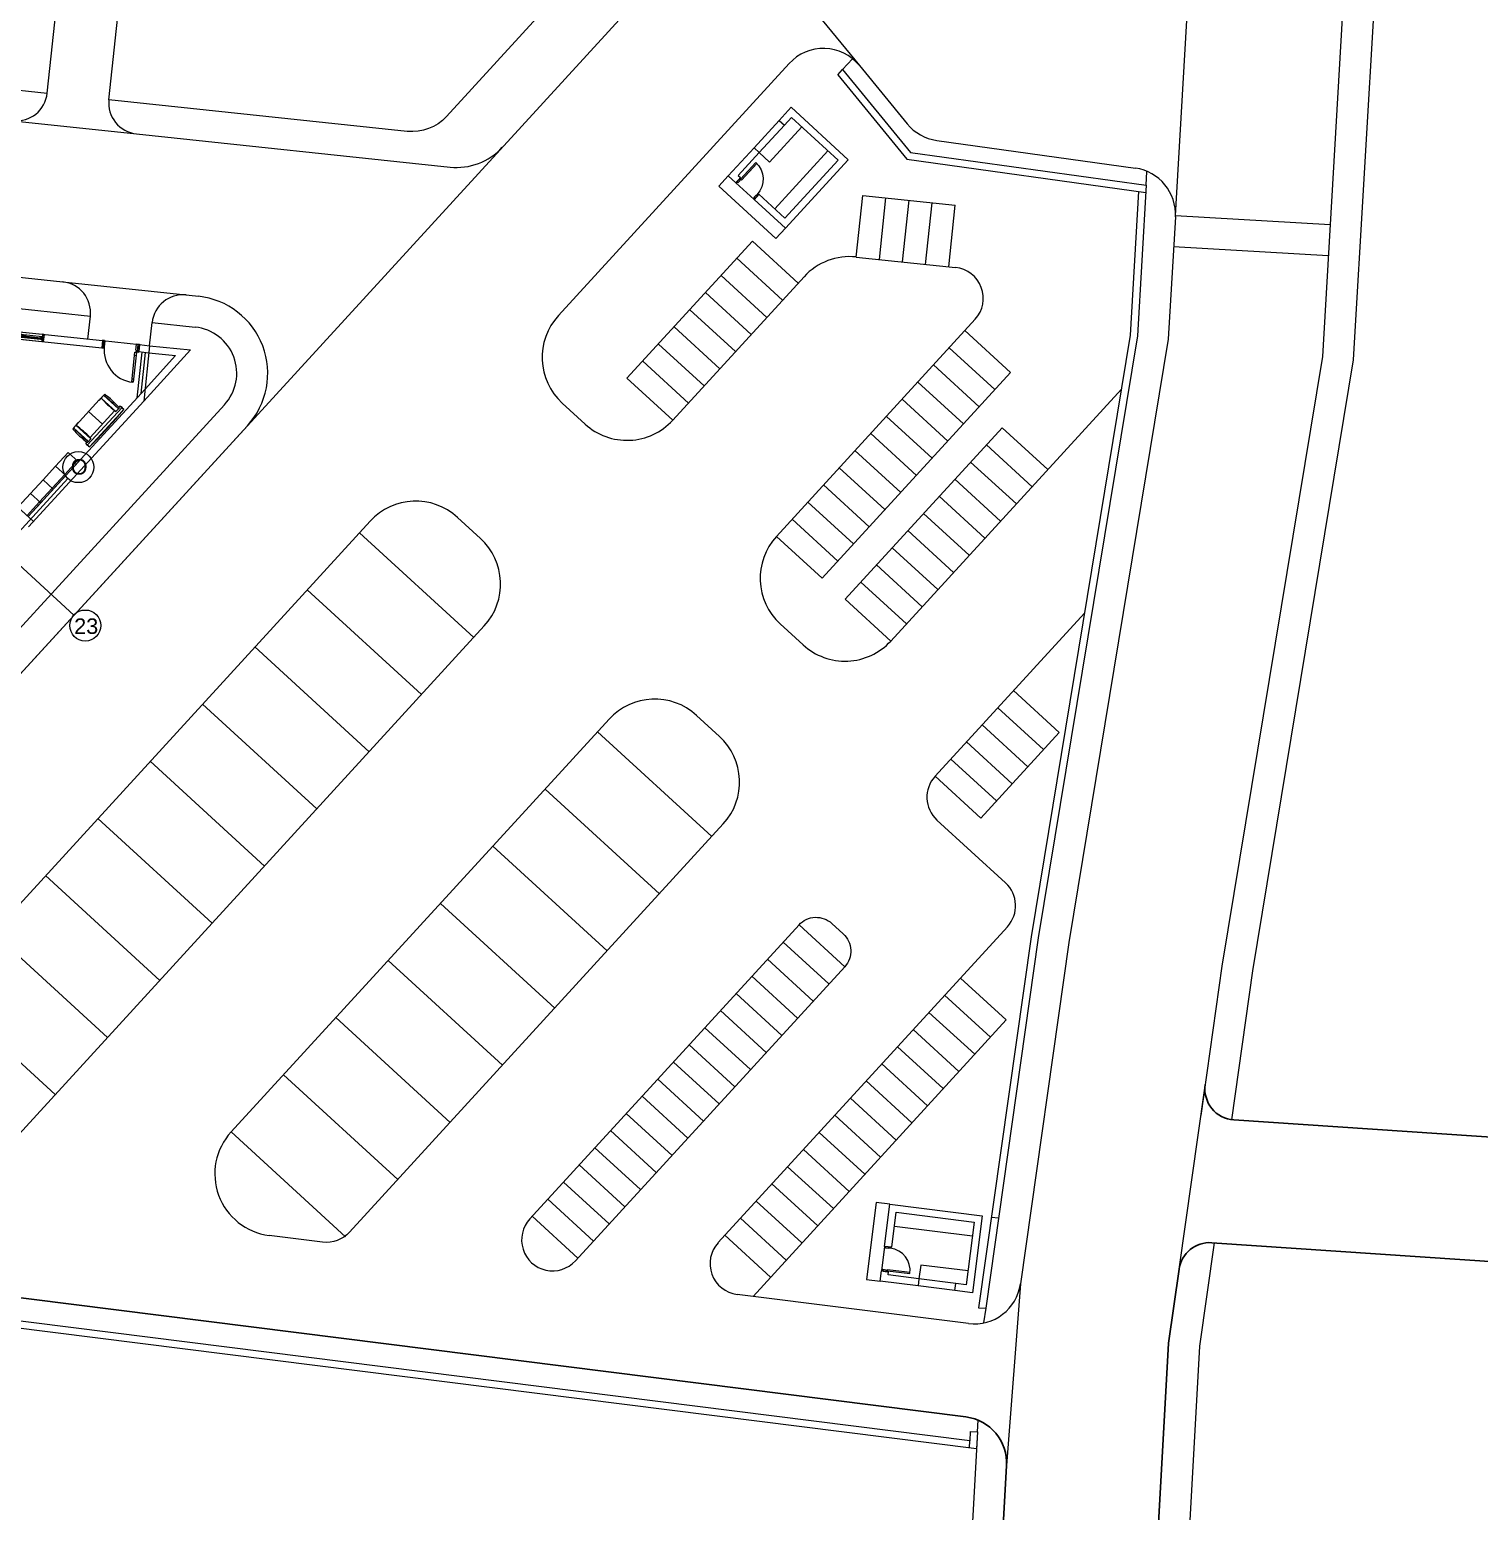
# Model space of a CAD drawing. Header units: metres. Extents: x 750 to 3116, y -341 to 1465.
# Drawn here: x 1662.97 to 1709.76, y 698.42 to 746.22 of the extents above; entities that cross this region are included whole.
import ezdxf

# ---------------------------------------------------------------- set-up
doc = ezdxf.new("R2010")
doc.units = ezdxf.units.M
doc.linetypes.add('HIDDEN', pattern=[0.375, 0.25, -0.125])
for name, color, linetype, lineweight in [('Bathroom Door', 252, 'Continuous', 5), ('Centre Line', 7, 'Continuous', 13), ('Cycle road', 254, 'Continuous', 20), ('Door', 253, 'Continuous', 5), ('Footpath', 32, 'Continuous', 18), ('Furniture', 44, 'Continuous', 5), ('Glass', 254, 'Continuous', 0), ('Hidden line', 251, 'Continuous', 5), ('Levels', 252, 'Continuous', 5), ('Main Road', 8, 'Continuous', 25), ('Parking', 161, 'Continuous', 15), ('Vehicular Road', 253, 'Continuous', 20), ('Wall ext', 20, 'Continuous', 18), ('WINDOW', 33, 'Continuous', 5)]:
    doc.layers.add(name, color=color, linetype=linetype, lineweight=lineweight)
doc.layers.add('Text', color=7, linetype='Continuous')
doc.styles.get("Standard").update_dxf_attribs({"font": 'arial.ttf'})

# ---------------------------------------------------------------- blocks, each defined once
blk = doc.blocks.new('Door1')
at = {"layer": 'Bathroom Door'}
for p, q in [((1900.586, 444.886), (1899.856, 444.886)), ((1900.586, 444.846), (1899.857, 444.846))]:
    blk.add_line(p, q, dxfattribs=at)
for points in [[(1900.736, 444.921), (1900.586, 444.921), (1900.586, 444.886), (1900.636, 444.886), (1900.636, 444.871), (1900.736, 444.871), (1900.736, 444.921)], [(1900.586, 444.886), (1900.586, 444.846)], [(1900.736, 444.121), (1900.586, 444.121), (1900.586, 444.156), (1900.636, 444.156), (1900.636, 444.171), (1900.736, 444.171), (1900.736, 444.121)]]:
    blk.add_lwpolyline(points, dxfattribs=at)
blk.add_arc((1900.586, 444.886), 0.73, 180, 270, dxfattribs=at)
blk = doc.blocks.new('WINODO1')
at = {"layer": 'WINDOW', "linetype": 'Continuous'}
for p, q in [((2471212540, 936769700), (2471212491, 936769700)), ((2471212491, 936769700), (2471212491, 936769470)), ((2471212540, 936769470), (2471212491, 936769470)), ((2471212540, 936769700), (2471212540, 936769470)), ((2471213991, 936769700), (2471213943, 936769700)), ((2471213943, 936769700), (2471213943, 936769470)), ((2471213991, 936769470), (2471213943, 936769470)), ((2471213991, 936769700), (2471213991, 936769470))]:
    blk.add_line(p, q, dxfattribs=at)
at = {"layer": 'WINDOW'}
for p, q in [((2471212540, 936769700), (2471213943, 936769700)), ((2471213241, 936769537), (2471212540, 936769537)), ((2471212540, 936769470), (2471213943, 936769470)), ((2471212588, 936769633), (2471213217, 936769633)), ((2471212588, 936769585), (2471213217, 936769585)), ((2471213193, 936769561), (2471213089, 936769561)), ((2471213241, 936769633), (2471213943, 936769633)), ((2471213266, 936769585), (2471213895, 936769585)), ((2471213266, 936769537), (2471213895, 936769537)), ((2471213290, 936769609), (2471213394, 936769609))]:
    blk.add_line(p, q, dxfattribs=at)
at = {"layer": 'WINDOW', "color": 4}
blk.add_line((2471212588, 936769609), (2471213217, 936769609), dxfattribs=at)
at = {"layer": 'WINDOW', "color": 4, "true_color": 0x1fffff}
blk.add_line((2471213266, 936769561), (2471213895, 936769561), dxfattribs=at)
at = {"layer": 'WINDOW'}
for points in [[(2471212540, 936769585), (2471212588, 936769585), (2471212588, 936769633), (2471212540, 936769633)], [(2471213076, 936769561), (2471213089, 936769568), (2471213089, 936769554)], [(2471213217, 936769585), (2471213266, 936769585), (2471213266, 936769633), (2471213217, 936769633)], [(2471213217, 936769537), (2471213266, 936769537), (2471213266, 936769585), (2471213217, 936769585)], [(2471213406, 936769609), (2471213394, 936769616), (2471213394, 936769602)], [(2471213895, 936769537), (2471213943, 936769537), (2471213943, 936769585), (2471213895, 936769585)]]:
    blk.add_lwpolyline(points, close=True, dxfattribs=at)
blk = doc.blocks.new('Office Door')
at = {"layer": 'Door'}
for p, q in [((11493553.249, 4446004.256), (11493553.019, 4446004.256)), ((11493553.019, 4446004.256), (11493553.019, 4446004.227)), ((11493553.06, 4446004.227), (11493553.019, 4446004.227)), ((11493553.048, 4446004.285), (11493553.22, 4446004.285)), ((11493553.06, 4446004.227), (11493553.06, 4446004.216)), ((11493553.06, 4446004.216), (11493553.249, 4446004.216)), ((11493553.249, 4446004.256), (11493553.249, 4446004.216)), ((11493552.021, 4446003.174), (11493552.018, 4446003.191)), ((11493552.018, 4446003.191), (11493552.029, 4446003.191)), ((11493552.997, 4446003.174), (11493552.021, 4446003.174)), ((11493552.029, 4446003.191), (11493552.029, 4446003.224)), ((11493552.029, 4446003.224), (11493552.989, 4446003.224)), ((11493552.127, 4446003.224), (11493552.127, 4446003.174)), ((11493552.891, 4446003.224), (11493552.891, 4446003.174)), ((11493552.989, 4446003.224), (11493552.989, 4446003.191)), ((11493552.989, 4446003.191), (11493553, 4446003.191)), ((11493553, 4446003.191), (11493552.997, 4446003.174)), ((11493553.019, 4446003.182), (11493553.001, 4446003.182)), ((11493553.01, 4446003.191), (11493553.01, 4446003.173)), ((11493553.06, 4446003.189), (11493553.019, 4446003.189)), ((11493553.019, 4446003.16), (11493553.019, 4446003.189)), ((11493553.249, 4446003.16), (11493553.019, 4446003.16)), ((11493553.048, 4446003.131), (11493553.22, 4446003.131)), ((11493553.06, 4446003.189), (11493553.06, 4446003.201)), ((11493553.06, 4446003.201), (11493553.249, 4446003.201)), ((11493553.249, 4446003.16), (11493553.249, 4446003.201))]:
    blk.add_line(p, q, dxfattribs=at)
for points in [[(11493553.013, 4446004.305), (11493553.019, 4446004.305), (11493553.019, 4446004.242), (11493553.013, 4446004.242, -0.414214), (11493553.008, 4446004.248), (11493553.008, 4446004.3, -0.414214)], [(11493553.255, 4446004.305), (11493553.249, 4446004.305), (11493553.249, 4446004.242), (11493553.255, 4446004.242, 0.414214), (11493553.261, 4446004.248), (11493553.261, 4446004.3, 0.414214)], [(11493553.013, 4446003.105), (11493553.019, 4446003.105), (11493553.019, 4446003.175), (11493553.013, 4446003.175, 0.414214), (11493553.008, 4446003.169), (11493553.008, 4446003.111, 0.414214)], [(11493553.255, 4446003.105), (11493553.249, 4446003.105), (11493553.249, 4446003.175), (11493553.255, 4446003.175, -0.414214), (11493553.261, 4446003.169), (11493553.261, 4446003.111, -0.414214)]]:
    blk.add_lwpolyline(points, format="xyb", close=True, dxfattribs=at)
for radius in [0.00692, 0.00462]:
    blk.add_circle((11493553.01, 4446003.182), radius, dxfattribs=at)
at = {"layer": 'Door', "linetype": 'HIDDEN', "ltscale": 10}
blk.add_arc((11493553.062, 4446003.183), 1.044, 90.1312, 179.5493, dxfattribs=at)
blk = doc.blocks.new('Office Sofa')
at = {"layer": 'Furniture'}
for p, q in [((11493553.475, 4446004.623), (11493553.475, 4446004.516)), ((11493553.475, 4446003.44), (11493553.475, 4446004.547)), ((11493553.476, 4446004.744), (11493554.125, 4446004.746)), ((11493553.485, 4446004.626), (11493553.478, 4446004.626)), ((11493554.125, 4446004.626), (11493553.485, 4446004.626)), ((11493554.076, 4446004.621), (11493554.125, 4446004.626)), ((11493554.125, 4446004.626), (11493554.079, 4446004.618)), ((11493554.079, 4446004.618), (11493554.079, 4446003.445)), ((11493554.105, 4446004.846), (11493554.105, 4446004.796)), ((11493554.27, 4446004.846), (11493554.105, 4446004.846)), ((11493554.105, 4446004.796), (11493554.125, 4446004.778)), ((11493554.125, 4446004.778), (11493554.125, 4446004.626)), ((11493554.18, 4446004.846), (11493554.18, 4446003.217)), ((11493554.27, 4446004.846), (11493554.27, 4446003.217)), ((11493554.079, 4446004.033), (11493553.475, 4446004.033)), ((11493553.475, 4446003.44), (11493553.475, 4446003.547)), ((11493553.475, 4446003.44), (11493553.475, 4446003.516)), ((11493553.476, 4446003.319), (11493554.125, 4446003.317)), ((11493553.485, 4446003.437), (11493553.478, 4446003.437)), ((11493554.125, 4446003.437), (11493553.485, 4446003.437)), ((11493554.076, 4446003.442), (11493554.125, 4446003.437)), ((11493554.125, 4446003.437), (11493554.079, 4446003.445)), ((11493554.105, 4446003.267), (11493554.125, 4446003.285)), ((11493554.105, 4446003.217), (11493554.105, 4446003.267)), ((11493554.27, 4446003.217), (11493554.105, 4446003.217)), ((11493554.125, 4446003.285), (11493554.125, 4446003.437))]:
    blk.add_line(p, q, dxfattribs=at)
for centre, radius, start, end in [((11493553.841, 4446004.711), 0.366, 166.5803, 193.4197), ((11493553.478, 4446004.623), 0.003, 90, 180), ((11493553.81, 4446001.232), 3.528, 84.8766, 95.4221), ((11493553.795, 4446001.512), 3.298, 84.6069, 95.3931), ((11493553.81, 4446008.139), 3.528, 264.7149, 274.3203), ((11493554.076, 4446004.618), 0.003, 0, 94.3203), ((11493554.187, 4446004.511), 0.345, 76.1775, 103.8225), ((11493532.166, 4446004.031), 22.119, 357.8898, 2.1102), ((11493553.478, 4446003.44), 0.003, 180, 270), ((11493553.841, 4446003.352), 0.366, 166.5803, 193.4197), ((11493553.81, 4446006.831), 3.528, 264.5779, 275.1234), ((11493553.81, 4445999.924), 3.528, 85.6797, 95.2851), ((11493553.795, 4446006.551), 3.298, 264.6069, 275.3931), ((11493554.076, 4446003.445), 0.003, 265.6797, 0), ((11493554.187, 4446003.552), 0.345, 256.1775, 283.8225)]:
    blk.add_arc(centre, radius, start, end, dxfattribs=at)
blk = doc.blocks.new('office store')
at = {"layer": 'Furniture'}
for points in [[(11493552.695, 4446000.299), (11493553.089, 4446000.752), (11493553.428, 4446000.457), (11493553.035, 4446000.004), (11493552.695, 4446000.299)], [(11493553.391, 4446000.49), (11493552.997, 4446000.037), (11493553.033, 4446000.005), (11493553.428, 4446000.457), (11493553.391, 4446000.49)]]:
    blk.add_lwpolyline(points, dxfattribs=at)

msp = doc.modelspace()

# ---------------------------------------------------------------- linework, layer by layer
at = {"layer": 'Centre Line', "color": 30, "true_color": 0xf26722}
for p, q in [((1664.403, 727.334), (1648.054, 742.309)), ((1664.21, 731.735), (1640.389, 705.73))]:
    msp.add_line(p, q, dxfattribs=at)
for centre in [(1664.547, 732.104), (1664.771, 726.996)]:
    msp.add_circle(centre, 0.5, dxfattribs=at)
at = {"layer": 'Cycle road'}
for p, q in [((1663.543, 744.166), (1663.965, 748.144)), ((1665.532, 743.955), (1665.954, 747.933)), ((1664.858, 736.233), (1664.937, 736.979)), ((1666.846, 736.022), (1666.926, 736.768))]:
    msp.add_line(p, q, dxfattribs=at)
at = {"layer": 'Cycle road', "lineweight": 18}
for p, q in [((1666.421, 742.855), (1676.54, 741.782)), ((1641.138, 740.51), (1664.048, 738.079)), ((1668.026, 737.657), (1668.422, 737.615))]:
    msp.add_line(p, q, dxfattribs=at)
at = {"layer": 'Cycle road'}
for centre, radius, start, end in [((1662.549, 744.272), 1, 263.9431, 353.9431), ((1666.527, 743.85), 1, 173.9431, 263.9431), ((1676.751, 743.771), 2, 263.9431, 317.511), ((1663.942, 737.085), 1, 353.9431, 83.9431), ((1668.158, 735.129), 2.5, 317.511, 83.9431)]:
    msp.add_arc(centre, radius, start, end, dxfattribs=at)
at = {"layer": 'Cycle road', "lineweight": 18}
msp.add_arc((1667.92, 736.663), 1, 83.9431, 173.9431, dxfattribs=at)
at = {"layer": 'Footpath'}
for p, q in [((1633.913, 747.31), (1663.543, 744.166)), ((1640.038, 739.621), (1664.937, 736.979)), ((1666.926, 736.768), (1668.316, 736.621)), ((1669.264, 734.116), (1647.411, 710.258))]:
    msp.add_line(p, q, dxfattribs=at)
msp.add_lwpolyline([(1908.286, 758.609), (1897.12, 755.077), (1884, 751.795), (1878.8, 750.744), (1874.346, 747.503), (1868.072, 745.894), (1860.643, 745.148), (1847.54, 742.591), (1837.25, 740.834), (1825.818, 741.084), (1814.36, 742.879), (1801.188, 744.706), (1784.89, 746.32), (1774.086, 747.181), (1759.414, 749.707), (1748.123, 751.05), (1736.419, 752.226), (1725.191, 753.94), (1710.229, 756.421, 0.445596), (1706.743, 753.637), (1705.686, 735.564), (1702.438, 715.861), (1701.757, 711.054)], format="xyb", dxfattribs=at)
at = {"layer": 'Footpath', "lineweight": 20}
msp.add_lwpolyline([(1683.669, 751.323), (1676.423, 743.412, -0.238085), (1675.159, 742.934), (1665.532, 743.955)], format="xyb", dxfattribs=at)
at = {"layer": 'Footpath'}
for points in [[(1699.003, 741.195), (1698.719, 736.34), (1695.519, 716.922), (1693.826, 704.975)], [(1701.194, 707.083), (1700.723, 703.755), (1697.269, 641.597)], [(1693.558, 700.984), (1690.28, 641.986)]]:
    msp.add_lwpolyline(points, dxfattribs=at)
msp.add_arc((1668.158, 735.129), 1.5, 317.5109, 83.9431, dxfattribs=at)
at = {"layer": 'Furniture'}
for p, q in [((1687.891, 743.081), (1686.85, 741.945)), ((1686.85, 741.945), (1686.519, 742.249)), ((1691.728, 706.369), (1691.672, 705.923)), ((1693.256, 706.177), (1691.728, 706.369))]:
    msp.add_line(p, q, dxfattribs=at)
at = {"layer": 'Furniture', "lineweight": 20}
for p, q in [((1687.016, 740.438), (1688.731, 742.311)), ((1690.878, 707.625), (1693.398, 707.308))]:
    msp.add_line(p, q, dxfattribs=at)
at = {"layer": 'Glass', "color": 4, "true_color": 0x33ffff}
msp.add_line((1666.708, 735.806), (1666.567, 734.479), dxfattribs=at)
at = {"layer": 'Hidden line'}
for p, q in [((1684.624, 751.31), (1689.749, 745.061)), ((1662.443, 743.278), (1666.421, 742.855)), ((1699.947, 740.224), (1704.939, 739.932)), ((1699.89, 739.225), (1704.881, 738.933)), ((1664.048, 738.079), (1668.224, 737.636)), ((1666.846, 736.022), (1668.165, 735.883)), ((1668.165, 735.883), (1666.657, 734.237)), ((1667.687, 735.702), (1666.698, 734.622)), ((1666.822, 735.794), (1667.687, 735.702)), ((1700.064, 706.23), (1700.898, 712.073)), ((1694.947, 705.759), (1694.499, 699.897))]:
    msp.add_line(p, q, dxfattribs=at)
at = {"layer": 'Levels'}
for p, q in [((1699.947, 740.224), (1700.576, 750.961)), ((1687.16, 743.29), (1686.349, 742.405)), ((1687.329, 743.134), (1686.519, 742.249)), ((1685.214, 741.166), (1685.518, 741.498)), ((1699.003, 741.195), (1699.029, 741.645)), ((1687.058, 739.477), (1685.214, 741.166)), ((1686.351, 740.734), (1685.762, 741.275)), ((1687.362, 739.809), (1687.058, 739.477)), ((1665.325, 736.184), (1666.518, 736.057)), ((1690.289, 708.385), (1689.976, 705.905)), ((1690.735, 708.329), (1690.289, 708.385)), ((1690.564, 706.97), (1690.464, 706.176)), ((1692.862, 705.773), (1691.672, 705.923)), ((1689.976, 705.905), (1690.423, 705.848)), ((1692.834, 705.545), (1691.643, 705.695)), ((1693.826, 704.975), (1693.758, 704.499)), ((1693.558, 700.984), (1693.579, 701.364))]:
    msp.add_line(p, q, dxfattribs=at)
at = {"layer": 'Levels', "lineweight": 20}
msp.add_line((1689.21, 744.93), (1689.529, 745.278), dxfattribs=at)
at = {"layer": 'Main Road'}
for points in [[(1547.786, 778.513, -0.414009), (1550.114, 775.854), (1548.248, 747.594), (1549.097, 726.411), (1548.865, 718.173, 0.404452), (1554.023, 712.529), (1577.549, 711.076), (1623.99, 710.185), (1693.189, 701.468, -0.393917), (1694.499, 699.897), (1691.278, 641.93)], [(1700.908, 712.187, 0.435967), (1701.831, 711.049), (1777.894, 705.939)], [(1777.626, 701.948), (1701.121, 707.088, 0.392789), (1700.064, 706.23), (1699.727, 703.853), (1696.27, 641.653)]]:
    msp.add_lwpolyline(points, format="xyb", dxfattribs=at)
at = {"layer": 'Parking'}
for p, q in [((1689.649, 738.882), (1689.86, 740.871)), ((1689.86, 740.871), (1692.843, 740.555)), ((1690.394, 738.803), (1690.605, 740.792)), ((1691.14, 738.724), (1691.351, 740.713)), ((1691.886, 738.645), (1692.097, 740.634)), ((1692.632, 738.566), (1692.843, 740.555)), ((1686.303, 739.393), (1687.778, 738.042)), ((1685.796, 738.84), (1687.271, 737.489)), ((1685.29, 738.287), (1686.764, 736.936)), ((1684.783, 737.734), (1686.258, 736.383)), ((1684.276, 737.181), (1685.751, 735.83)), ((1683.77, 736.628), (1685.245, 735.277)), ((1693.153, 736.509), (1694.628, 735.158)), ((1683.263, 736.075), (1684.738, 734.724)), ((1692.647, 735.955), (1694.121, 734.605)), ((1682.757, 735.522), (1684.231, 734.171)), ((1692.14, 735.402), (1693.615, 734.052)), ((1682.25, 734.969), (1683.725, 733.618)), ((1691.633, 734.849), (1693.108, 733.498)), ((1691.127, 734.296), (1692.602, 732.945)), ((1690.62, 733.743), (1692.095, 732.392)), ((1690.114, 733.19), (1691.588, 731.839)), ((1694.352, 733.376), (1695.827, 732.025)), ((1693.846, 732.823), (1695.32, 731.472)), ((1689.607, 732.637), (1691.082, 731.286)), ((1693.339, 732.27), (1694.814, 730.919)), ((1689.1, 732.084), (1690.575, 730.733)), ((1688.594, 731.531), (1690.069, 730.18)), ((1692.832, 731.717), (1694.307, 730.366)), ((1688.087, 730.978), (1689.562, 729.627)), ((1692.326, 731.164), (1693.801, 729.813)), ((1687.581, 730.425), (1689.056, 729.074)), ((1691.819, 730.611), (1693.294, 729.26)), ((1673.621, 729.99), (1677.308, 726.612)), ((1687.074, 729.872), (1688.549, 728.521)), ((1691.313, 730.058), (1692.788, 728.707)), ((1690.806, 729.505), (1692.281, 728.154)), ((1690.3, 728.952), (1691.774, 727.601)), ((1689.793, 728.399), (1691.268, 727.048)), ((1671.932, 728.146), (1675.619, 724.769)), ((1689.286, 727.846), (1690.761, 726.495)), ((1670.244, 726.303), (1673.931, 722.925)), ((1694.724, 724.899), (1696.199, 723.548)), ((1668.555, 724.459), (1672.242, 721.082)), ((1694.217, 724.346), (1695.692, 722.995)), ((1693.711, 723.793), (1695.186, 722.442)), ((1681.297, 723.564), (1684.984, 720.187)), ((1693.204, 723.24), (1694.679, 721.889)), ((1692.698, 722.687), (1694.172, 721.336)), ((1666.867, 722.616), (1670.554, 719.238)), ((1679.608, 721.721), (1683.295, 718.344)), ((1692.191, 722.134), (1693.666, 720.783)), ((1665.178, 720.772), (1668.865, 717.395)), ((1677.919, 719.877), (1681.606, 716.5)), ((1663.489, 718.929), (1667.176, 715.551)), ((1676.231, 718.034), (1679.918, 714.657)), ((1661.801, 717.085), (1665.488, 713.708)), ((1687.801, 717.341), (1689.275, 715.99)), ((1687.294, 716.787), (1688.769, 715.437)), ((1674.542, 716.19), (1678.229, 712.813)), ((1686.787, 716.234), (1688.262, 714.884)), ((1686.281, 715.681), (1687.756, 714.33)), ((1693.008, 715.623), (1694.483, 714.272)), ((1660.112, 715.242), (1663.799, 711.864)), ((1685.774, 715.128), (1687.249, 713.777)), ((1692.501, 715.07), (1693.976, 713.719)), ((1685.268, 714.575), (1686.743, 713.224)), ((1691.995, 714.517), (1693.47, 713.166)), ((1672.854, 714.347), (1676.541, 710.97)), ((1684.761, 714.022), (1686.236, 712.671)), ((1691.488, 713.964), (1692.963, 712.613)), ((1684.255, 713.469), (1685.729, 712.118)), ((1690.982, 713.411), (1692.456, 712.06)), ((1683.748, 712.916), (1685.223, 711.565)), ((1690.475, 712.858), (1691.95, 711.507)), ((1671.165, 712.503), (1674.852, 709.126)), ((1683.241, 712.363), (1684.716, 711.012)), ((1689.968, 712.305), (1691.443, 710.954)), ((1682.735, 711.81), (1684.21, 710.459)), ((1689.462, 711.752), (1690.937, 710.401)), ((1682.228, 711.257), (1683.703, 709.906)), ((1688.955, 711.199), (1690.43, 709.848)), ((1681.722, 710.704), (1683.196, 709.353)), ((1669.476, 710.66), (1673.163, 707.283)), ((1688.449, 710.645), (1689.923, 709.295)), ((1681.215, 710.151), (1682.69, 708.8)), ((1687.942, 710.092), (1689.417, 708.742)), ((1680.708, 709.598), (1682.183, 708.247)), ((1687.435, 709.539), (1688.91, 708.188)), ((1680.202, 709.045), (1681.677, 707.694)), ((1686.929, 708.986), (1688.404, 707.635)), ((1679.695, 708.492), (1681.17, 707.141)), ((1686.422, 708.433), (1687.897, 707.082)), ((1679.189, 707.939), (1680.663, 706.588)), ((1685.916, 707.88), (1687.391, 706.529)), ((1685.409, 707.327), (1686.884, 705.976))]:
    msp.add_line(p, q, dxfattribs=at)
at = {"layer": 'Parking', "lineweight": 20}
for p, q in [((1682.25, 734.969), (1686.303, 739.393)), ((1694.628, 735.158), (1688.549, 728.521)), ((1689.286, 727.846), (1694.352, 733.376))]:
    msp.add_line(p, q, dxfattribs=at)
for points in [[(1693.666, 720.783), (1696.199, 723.548)], [(1686.317, 705.358), (1694.483, 714.272)]]:
    msp.add_lwpolyline(points, dxfattribs=at)
at = {"layer": 'Vehicular Road', "lineweight": 20}
for p, q in [((1680.038, 736.995), (1687.483, 745.123)), ((1689.749, 745.061), (1691.292, 743.178)), ((1692.245, 742.644), (1698.655, 741.748)), ((1699.945, 740.175), (1699.714, 736.229)), ((1683.725, 733.618), (1687.963, 738.244)), ((1693.486, 736.872), (1687.074, 729.872)), ((1699.714, 736.229), (1696.507, 716.77)), ((1690.761, 726.495), (1698.202, 734.618)), ((1656.665, 711.478), (1673.959, 730.358)), ((1661.483, 709.336), (1677.646, 726.981)), ((1692.191, 722.134), (1697.012, 727.397)), ((1681.671, 723.973), (1669.476, 710.66)), ((1694.465, 718.694), (1692.253, 720.721)), ((1685.192, 707.09), (1694.527, 717.282)), ((1696.507, 716.77), (1694.947, 705.759)), ((1693.274, 704.481), (1685.804, 705.422))]:
    msp.add_line(p, q, dxfattribs=at)
at = {"layer": 'Vehicular Road'}
for p, q in [((1689.649, 738.882), (1692.855, 738.542)), ((1680.162, 734.169), (1680.899, 733.494)), ((1676.784, 730.482), (1677.522, 729.807)), ((1687.198, 727.046), (1687.935, 726.371)), ((1684.496, 724.097), (1685.234, 723.421))]:
    msp.add_line(p, q, dxfattribs=at)
at = {"layer": 'Vehicular Road', "lineweight": 20}
for points in [[(1557.761, 757.196), (1555.279, 754.479, -0.709085), (1551.807, 755.96), (1553.093, 775.439, -0.428302), (1555.871, 777.758), (1618.991, 770.544), (1682.293, 761.703, -0.390874), (1683.583, 760.13), (1683.205, 753.669, 0.188493), (1683.542, 752.63), (1684.624, 751.31, -0.373088), (1684.57, 749.346), (1649.471, 711.027)], [(1670.001, 733.44), (1649.151, 710.677, -0.243266), (1647.857, 710.202), (1624.206, 713.181), (1577.67, 714.074), (1569.995, 714.548, -0.630246), (1568.642, 717.893), (1593.546, 745.151)], [(1685.358, 720.595), (1673.292, 707.424, -0.243266), (1672.43, 707.107), (1670.701, 707.325)], [(1679.113, 707.856), (1687.801, 717.341, -0.414214), (1688.86, 717.387), (1689.229, 717.049, -0.414214), (1689.275, 715.99), (1680.587, 706.505, -0.243266)]]:
    msp.add_lwpolyline(points, format="xyb", dxfattribs=at)
at = {"layer": 'Vehicular Road'}
msp.add_lwpolyline([(1907.83, 760.038), (1896.711, 756.521), (1883.669, 753.258), (1878.182, 752.15), (1873.696, 748.885), (1867.809, 747.375), (1860.424, 746.634), (1847.27, 744.067), (1837.139, 742.337), (1825.951, 742.582), (1814.579, 744.363), (1801.365, 746.196), (1785.023, 747.814), (1774.273, 748.67), (1759.63, 751.192), (1748.286, 752.542), (1736.608, 753.715), (1725.427, 755.421), (1710.422, 757.91, 0.445596), (1705.774, 754.197), (1704.69, 735.675), (1701.45, 716.013), (1700.767, 711.194)], format="xyb", dxfattribs=at)
at = {"layer": 'Vehicular Road', "lineweight": 20}
for centre, radius, start, end in [((1688.589, 744.11), 1.5, 39.3508, 137.511), ((1692.452, 744.129), 1.5, 219.3508, 262.0493), ((1698.448, 740.263), 1.5, 356.6523, 82.0493), ((1682.25, 734.969), 2, 227.511, 317.511), ((1689.286, 727.846), 2, 227.511, 317.511), ((1683.145, 722.622), 2, 47.511, 137.511), ((1683.883, 721.946), 2, 317.511, 47.511), ((1692.928, 721.458), 1, 137.511, 227.511), ((1693.79, 717.957), 1, 317.511, 47.511), ((1670.951, 709.309), 2, 137.511, 262.8208), ((1679.85, 707.18), 1, 137.511, 317.511), ((1685.929, 706.414), 1, 137.511, 262.8208), ((1693.462, 705.97), 1.5, 262.8208, 351.9344)]:
    msp.add_arc(centre, radius, start, end, dxfattribs=at)
at = {"layer": 'Vehicular Road'}
for centre, radius, start, end in [((1689.438, 736.894), 2, 83.9431, 137.511), ((1692.749, 737.548), 1, 317.511, 83.9431), ((1681.513, 735.644), 2, 137.511, 227.511), ((1675.434, 729.008), 2, 47.511, 137.511), ((1676.171, 728.332), 2, 317.511, 47.511), ((1688.549, 728.521), 2, 137.511, 227.511)]:
    msp.add_arc(centre, radius, start, end, dxfattribs=at)
at = {"layer": 'Wall ext', "lineweight": 20}
for p, q in [((1689.053, 744.758), (1689.21, 744.93)), ((1689.21, 744.93), (1691.401, 742.256)), ((1687.16, 743.29), (1687.329, 743.134)), ((1687.559, 743.385), (1687.329, 743.134)), ((1689.063, 742.007), (1687.559, 743.385)), ((1686.519, 742.249), (1685.843, 741.512)), ((1686.349, 742.405), (1686.519, 742.249)), ((1691.401, 742.256), (1699.003, 741.195)), ((1687.347, 740.134), (1689.063, 742.007)), ((1685.917, 741.444), (1685.762, 741.275)), ((1685.843, 741.512), (1685.917, 741.444)), ((1686.507, 740.904), (1686.351, 740.734)), ((1686.507, 740.904), (1687.347, 740.134)), ((1690.792, 706.941), (1690.935, 708.072)), ((1690.935, 708.072), (1693.455, 707.754)), ((1693.455, 707.754), (1693.2, 705.73)), ((1690.792, 706.941), (1690.564, 706.97)), ((1690.692, 706.147), (1690.464, 706.176)), ((1690.68, 706.048), (1690.692, 706.147)), ((1691.672, 705.923), (1690.68, 706.048)), ((1691.672, 705.923), (1691.643, 705.695)), ((1692.834, 705.545), (1692.862, 705.773)), ((1693.2, 705.73), (1692.862, 705.773))]:
    msp.add_line(p, q, dxfattribs=at)
at = {"layer": 'Wall ext'}
for p, q in [((1657.948, 736.735), (1665.301, 735.955)), ((1658.141, 736.946), (1665.325, 736.184)), ((1663.439, 736.384), (1663.414, 736.155)), ((1665.325, 736.184), (1665.301, 735.955)), ((1666.518, 736.057), (1666.494, 735.829)), ((1666.518, 736.057), (1666.846, 736.022)), ((1666.846, 736.022), (1666.657, 734.237)), ((1657.119, 735.83), (1663.099, 730.352)), ((1666.594, 735.818), (1666.436, 734.336)), ((1666.494, 735.829), (1666.822, 735.794)), ((1666.698, 734.622), (1662.929, 730.507)), ((1666.657, 734.237), (1662.944, 730.182)), ((1693.595, 704.988), (1693.826, 704.975)), ((1693.299, 700.467), (1693.312, 700.697)), ((1693.328, 700.996), (1693.558, 700.984))]:
    msp.add_line(p, q, dxfattribs=at)
at = {"layer": 'Wall ext', "lineweight": 20}
for points in [[(1693.558, 700.984), (1693.528, 700.438), (1623.919, 709.206), (1577.509, 710.096), (1547.708, 711.937), (1548.117, 726.405), (1547.267, 747.607), (1549.202, 776.914), (1549.731, 776.879)], [(1693.328, 700.996), (1693.312, 700.697), (1623.935, 709.436), (1577.518, 710.326), (1547.944, 712.153), (1548.347, 726.407), (1547.497, 747.604), (1549.416, 776.669), (1549.715, 776.649)], [(1689.053, 744.758), (1691.281, 742.041), (1698.99, 740.964)], [(1689.388, 742.021), (1687.545, 743.71), (1687.16, 743.29)], [(1686.349, 742.405), (1685.518, 741.498), (1685.762, 741.275)], [(1686.351, 740.734), (1687.362, 739.809), (1689.388, 742.021)], [(1698.761, 740.996), (1698.49, 736.365), (1695.291, 716.957), (1693.595, 704.988)], [(1699.003, 741.195), (1698.719, 736.34), (1695.519, 716.922), (1693.826, 704.975)], [(1690.564, 706.97), (1690.735, 708.329), (1693.712, 707.954)], [(1693.712, 707.954), (1693.399, 705.473), (1692.834, 705.545)], [(1694.01, 707.916), (1694.238, 707.887)], [(1691.643, 705.695), (1690.423, 705.848), (1690.464, 706.176)]]:
    msp.add_lwpolyline(points, dxfattribs=at)

# ---------------------------------------------------------------- block references
for name, p, rotation in [('Office Door', (3210097.557, -11897779.824), 83.94310868424566), ('Office Sofa', (-11476804.846, 4485536.7), 317.510938793429)]:
    msp.add_blockref(name, p, dxfattribs=dict(rotation=rotation))
at = {"layer": 'Bathroom Door', "xscale": -1, "rotation": 47.51096963957389}
msp.add_blockref('Door1', (3297.726, 1842.398), dxfattribs=at)
at = {"layer": 'Bathroom Door', "rotation": 172.8208455479682}
msp.add_blockref('Door1', (3631.941, 910.064), dxfattribs=at)
at = {"layer": 'Furniture', "rotation": 358.5063448676265}
for p in [(-11603874.119, -4144163.701), (-11603874.524, -4144164.144), (-11603875.334, -4144165.029), (-11603874.929, -4144164.586)]:
    msp.add_blockref('office store', p, dxfattribs=at)
at = {"layer": 'WINDOW', "linetype": 'Continuous', "xscale": 0.001000000000000001, "yscale": 0.001000000000000001, "zscale": 0.001000000000000001, "rotation": 353.9431081688878}
msp.add_blockref('WINODO1', (-2554599.4, -670051.483), dxfattribs=at)

# ---------------------------------------------------------------- texts
at = {"layer": 'Text', "color": 30, "true_color": 0xf26722, "char_height": 0.5, "attachment_point": 1}
for s, insert in [('O', (1664.303, 732.364)), ('23', (1664.412, 727.225))]:
    msp.add_mtext_dynamic_manual_height_columns(s, width=0.83687, gutter_width=12.5, heights=[0], dxfattribs=dict(at, insert=insert))

doc.saveas('drawing.dxf')
